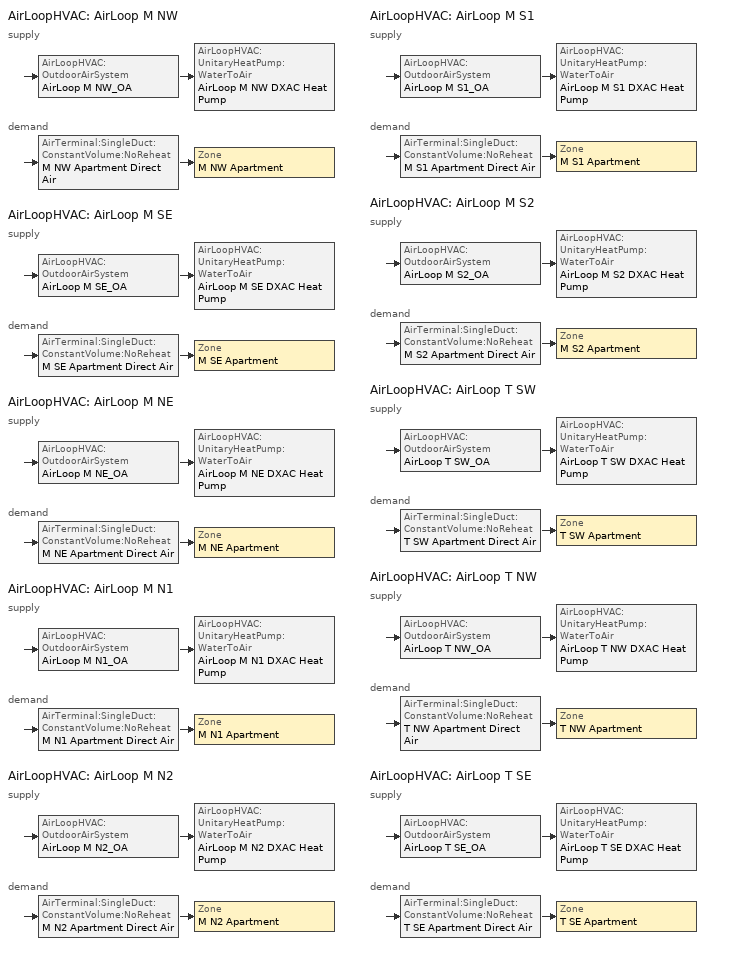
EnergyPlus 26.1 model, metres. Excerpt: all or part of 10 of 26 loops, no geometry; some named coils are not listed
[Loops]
AirLoopHVAC 'AirLoop M NW'
 supply: AirLoopHVAC:OutdoorAirSystem 'AirLoop M NW_OA' > AirLoopHVAC:UnitaryHeatPump:WaterToAir 'AirLoop M NW DXAC Heat Pump'
 demand: AirTerminal:SingleDuct:ConstantVolume:NoReheat 'M NW Apartment Direct Air' > Zone 'M NW Apartment'
AirLoopHVAC 'AirLoop M SE'
 supply: AirLoopHVAC:OutdoorAirSystem 'AirLoop M SE_OA' > AirLoopHVAC:UnitaryHeatPump:WaterToAir 'AirLoop M SE DXAC Heat Pump'
 demand: AirTerminal:SingleDuct:ConstantVolume:NoReheat 'M SE Apartment Direct Air' > Zone 'M SE Apartment'
AirLoopHVAC 'AirLoop M NE'
 supply: AirLoopHVAC:OutdoorAirSystem 'AirLoop M NE_OA' > AirLoopHVAC:UnitaryHeatPump:WaterToAir 'AirLoop M NE DXAC Heat Pump'
 demand: AirTerminal:SingleDuct:ConstantVolume:NoReheat 'M NE Apartment Direct Air' > Zone 'M NE Apartment'
AirLoopHVAC 'AirLoop M N1'
 supply: AirLoopHVAC:OutdoorAirSystem 'AirLoop M N1_OA' > AirLoopHVAC:UnitaryHeatPump:WaterToAir 'AirLoop M N1 DXAC Heat Pump'
 demand: AirTerminal:SingleDuct:ConstantVolume:NoReheat 'M N1 Apartment Direct Air' > Zone 'M N1 Apartment'
AirLoopHVAC 'AirLoop M N2'
 supply: AirLoopHVAC:OutdoorAirSystem 'AirLoop M N2_OA' > AirLoopHVAC:UnitaryHeatPump:WaterToAir 'AirLoop M N2 DXAC Heat Pump'
 demand: AirTerminal:SingleDuct:ConstantVolume:NoReheat 'M N2 Apartment Direct Air' > Zone 'M N2 Apartment'
AirLoopHVAC 'AirLoop M S1'
 supply: AirLoopHVAC:OutdoorAirSystem 'AirLoop M S1_OA' > AirLoopHVAC:UnitaryHeatPump:WaterToAir 'AirLoop M S1 DXAC Heat Pump'
 demand: AirTerminal:SingleDuct:ConstantVolume:NoReheat 'M S1 Apartment Direct Air' > Zone 'M S1 Apartment'
AirLoopHVAC 'AirLoop M S2'
 supply: AirLoopHVAC:OutdoorAirSystem 'AirLoop M S2_OA' > AirLoopHVAC:UnitaryHeatPump:WaterToAir 'AirLoop M S2 DXAC Heat Pump'
 demand: AirTerminal:SingleDuct:ConstantVolume:NoReheat 'M S2 Apartment Direct Air' > Zone 'M S2 Apartment'
AirLoopHVAC 'AirLoop T SW'
 supply: AirLoopHVAC:OutdoorAirSystem 'AirLoop T SW_OA' > AirLoopHVAC:UnitaryHeatPump:WaterToAir 'AirLoop T SW DXAC Heat Pump'
 demand: AirTerminal:SingleDuct:ConstantVolume:NoReheat 'T SW Apartment Direct Air' > Zone 'T SW Apartment'
AirLoopHVAC 'AirLoop T NW'
 supply: AirLoopHVAC:OutdoorAirSystem 'AirLoop T NW_OA' > AirLoopHVAC:UnitaryHeatPump:WaterToAir 'AirLoop T NW DXAC Heat Pump'
 demand: AirTerminal:SingleDuct:ConstantVolume:NoReheat 'T NW Apartment Direct Air' > Zone 'T NW Apartment'
AirLoopHVAC 'AirLoop T SE'
 supply: AirLoopHVAC:OutdoorAirSystem 'AirLoop T SE_OA' > AirLoopHVAC:UnitaryHeatPump:WaterToAir 'AirLoop T SE DXAC Heat Pump'
 demand: AirTerminal:SingleDuct:ConstantVolume:NoReheat 'T SE Apartment Direct Air' > Zone 'T SE Apartment'
[EnergyManagementSystem:Sensor] Output:Variable or Output:Meter=Zone Ventilation Standard Density Volume Flow Rate
Name | Output:Variable or Output:Meter Index Key
S_Sliding_Door_Ventilation_Sensor | M S1 APARTMENT
N_Sliding_Door_Ventilation_Sensor | M N1 APARTMENT
[ThermostatSetpoint:SingleHeating]
AptHeatingSetPoint: Setpoint Temperature Schedule=HTGSETP_APT_SCH
[ThermostatSetpoint:SingleCooling]
AptCoolingSetPoint: Setpoint Temperature Schedule=CLGSETP_APT_SCH
[ThermostatSetpoint:DualSetpoint]
Name | Heating Setpoint Temperature Schedule | Cooling Setpoint Temperature Schedule
S Apartment Dual SP Control | S HTGSETP_APT_SCH | S CLGSETP_APT_SCH
N Apartment Dual SP Control | N HTGSETP_APT_SCH | N CLGSETP_APT_SCH
[Sizing:Zone] Zone Cooling Design Supply Air Temperature Input Method=SupplyAirTemperature; Zone Cooling Design Supply Air Temperature {C}=14; Zone Heating Design Supply Air Temperature Input Method=SupplyAirTemperature; Zone Heating Design Supply Air Temperature {C}=40; Zone Cooling Design Supply Air Humidity Ratio {kgWater/kgDryAir}=0.008; Zone Heating Design Supply Air Humidity Ratio {kgWater/kgDryAir}=0.008; Cooling Design Air Flow Method=DesignDay; Cooling Design Air Flow Rate {m3/s}=0; Cooling Minimum Air Flow Fraction=0; Heating Design Air Flow Method=DesignDay; Heating Design Air Flow Rate {m3/s}=0; Zone Load Sizing Method=Sensible Load Only No Latent Load; Zone Latent Cooling Design Supply Air Humidity Ratio Input Method=HumidityRatioDifference; Zone Cooling Design Supply Air Humidity Ratio Difference {kgWater/kgDryAir}=0.005; Zone Latent Heating Design Supply Air Humidity Ratio Input Method=HumidityRatioDifference; Zone Humidification Design Supply Air Humidity Ratio Difference {kgWater/kgDryAir}=0.005
Name | Design Specification Outdoor Air Object
M NW Apartment | SZ DSOA M NW Apartment
M SE Apartment | SZ DSOA M SE Apartment
M NE Apartment | SZ DSOA M NE Apartment
M N1 Apartment | SZ DSOA M N1 Apartment
M N2 Apartment | SZ DSOA M N2 Apartment
M S1 Apartment | SZ DSOA M S1 Apartment
M S2 Apartment | SZ DSOA M S2 Apartment
T SW Apartment | SZ DSOA T SW Apartment
T NW Apartment | SZ DSOA T NW Apartment
T SE Apartment | SZ DSOA T SE Apartment
[DesignSpecification:OutdoorAir] Outdoor Air Method=Flow/Area; Outdoor Air Flow per Zone Floor Area {m3/s-m2}=0.000294105
SZ DSOA M NW Apartment; SZ DSOA M SE Apartment; SZ DSOA M NE Apartment; SZ DSOA M N1 Apartment; SZ DSOA M N2 Apartment; SZ DSOA M S1 Apartment; SZ DSOA M S2 Apartment; SZ DSOA T SW Apartment; SZ DSOA T NW Apartment; SZ DSOA T SE Apartment
[ZoneControl:Thermostat] Control Type Schedule=ZONE CONTROL TYPE SCHED; Control 1=AptCoolingSetPoint; Control 2=AptHeatingSetPoint
Name | Zone or ZoneList | Control 3
M NW Apartment Thermostat | M NW Apartment | N Apartment Dual SP Control
M SE Apartment Thermostat | M SE Apartment | S Apartment Dual SP Control
M NE Apartment Thermostat | M NE Apartment | N Apartment Dual SP Control
M N1 Apartment Thermostat | M N1 Apartment | N Apartment Dual SP Control
M N2 Apartment Thermostat | M N2 Apartment | N Apartment Dual SP Control
M S1 Apartment Thermostat | M S1 Apartment | S Apartment Dual SP Control
M S2 Apartment Thermostat | M S2 Apartment | S Apartment Dual SP Control
T SW Apartment Thermostat | T SW Apartment | S Apartment Dual SP Control
T NW Apartment Thermostat | T NW Apartment | N Apartment Dual SP Control
T SE Apartment Thermostat | T SE Apartment | S Apartment Dual SP Control
[Sizing:System] Type of Load to Size On=Sensible; Design Outdoor Air Flow Rate {m3/s}=AUTOSIZE; Central Heating Maximum System Air Flow Ratio=1; Preheat Design Temperature {C}=7; Preheat Design Humidity Ratio {kgWater/kgDryAir}=0.008; Precool Design Temperature {C}=14; Precool Design Humidity Ratio {kgWater/kgDryAir}=0.008; Central Cooling Design Supply Air Temperature {C}=14; Central Heating Design Supply Air Temperature {C}=40; Type of Zone Sum to Use=NonCoincident; 100% Outdoor Air in Cooling=No; 100% Outdoor Air in Heating=No; Central Cooling Design Supply Air Humidity Ratio {kgWater/kgDryAir}=0.008; Central Heating Design Supply Air Humidity Ratio {kgWater/kgDryAir}=0.008; Cooling Supply Air Flow Rate Method=DesignDay; Cooling Supply Air Flow Rate {m3/s}=0; Heating Supply Air Flow Rate Method=DesignDay; Heating Supply Air Flow Rate {m3/s}=0; System Outdoor Air Method=ZoneSum; Zone Maximum Outdoor Air Fraction=1; Cooling Design Capacity Method=CoolingDesignCapacity; Cooling Design Capacity {W}=autosize; Heating Design Capacity Method=HeatingDesignCapacity; Heating Design Capacity {W}=autosize; Central Cooling Capacity Control Method=OnOff
AirLoop M NW; AirLoop M SE; AirLoop M NE; AirLoop M N1; AirLoop M N2; AirLoop M S1; AirLoop M S2; AirLoop T SW; AirLoop T NW; AirLoop T SE
[AirTerminal:SingleDuct:ConstantVolume:NoReheat] Availability Schedule=All On; Maximum Air Flow Rate {m3/s}=AUTOSIZE
M NW Apartment Direct Air; M SE Apartment Direct Air; M NE Apartment Direct Air; M N1 Apartment Direct Air; M N2 Apartment Direct Air; M S1 Apartment Direct Air; M S2 Apartment Direct Air; T SW Apartment Direct Air; T NW Apartment Direct Air; T SE Apartment Direct Air
[Zone equipment]
M NW Apartment: M NW Apartment ERV, M NW Apartment Direct Air
M SE Apartment: M SE Apartment ERV, M SE Apartment Direct Air
M NE Apartment: M NE Apartment ERV, M NE Apartment Direct Air
M N1 Apartment: M N1 Apartment ERV, M N1 Apartment Direct Air
M N2 Apartment: M N2 Apartment ERV, M N2 Apartment Direct Air
M S1 Apartment: M S1 Apartment ERV, M S1 Apartment Direct Air
M S2 Apartment: M S2 Apartment ERV, M S2 Apartment Direct Air
T SW Apartment: T SW Apartment ERV, T SW Apartment Direct Air
T NW Apartment: T NW Apartment ERV, T NW Apartment Direct Air
T SE Apartment: T SE Apartment ERV, T SE Apartment Direct Air
[Fan:OnOff] Availability Schedule=All On; Maximum Flow Rate {m3/s}=autosize; Motor In Airstream Fraction=1
Name | Fan Total Efficiency | Pressure Rise {Pa} | Motor Efficiency
AirLoop M NW Supply Fan; AirLoop M SE Supply Fan; AirLoop M NE Supply Fan; AirLoop M N1 Supply Fan; AirLoop M N2 Supply Fan; AirLoop M S1 Supply Fan; AirLoop M S2 Supply Fan; AirLoop T SW Supply Fan; AirLoop T NW Supply Fan; AirLoop T SE Supply Fan | 0.55575 | 622.5 | 0.855
M NW Apartment ERV Sup Fan; M NW Apartment ERV Exh Fan; M SE Apartment ERV Sup Fan; M SE Apartment ERV Exh Fan; M NE Apartment ERV Sup Fan; M NE Apartment ERV Exh Fan; M N1 Apartment ERV Sup Fan; M N1 Apartment ERV Exh Fan; M N2 Apartment ERV Sup Fan; M N2 Apartment ERV Exh Fan; M S1 Apartment ERV Sup Fan; M S1 Apartment ERV Exh Fan; M S2 Apartment ERV Sup Fan; M S2 Apartment ERV Exh Fan; T SW Apartment ERV Sup Fan; T SW Apartment ERV Exh Fan; T NW Apartment ERV Sup Fan; T NW Apartment ERV Exh Fan; T SE Apartment ERV Sup Fan; T SE Apartment ERV Exh Fan | 0.303158 | 270.648 | 0.48
[Coil:Heating:Electric] Availability Schedule=All On; Efficiency=1; Nominal Capacity {W}=autosize
AirLoop M NW_SuppHeatCoil; AirLoop M SE_SuppHeatCoil; AirLoop M NE_SuppHeatCoil; AirLoop M N1_SuppHeatCoil; AirLoop M N2_SuppHeatCoil; AirLoop M S1_SuppHeatCoil; AirLoop M S2_SuppHeatCoil; AirLoop T SW_SuppHeatCoil; AirLoop T NW_SuppHeatCoil; AirLoop T SE_SuppHeatCoil
[AirLoopHVAC:UnitaryHeatPump:WaterToAir] Availability Schedule=All On; Supply Air Flow Rate {m3/s}=autosize; Heating Convergence=0.001; Cooling Convergence=0.001; Maximum Supply Air Temperature from Supplemental Heater {C}=50; Fan Placement=BlowThrough; Supply Air Fan Operating Mode Schedule=All Off
Name | Controlling Zone or Thermostat Location | Supply Air Fan | Heating Coil | Cooling Coil | Supplemental Heating Coil
AirLoop M NW DXAC Heat Pump | M NW Apartment | AirLoop M NW Supply Fan | AirLoop M NW Heating Coil | AirLoop M NW Cooling Coil | AirLoop M NW_SuppHeatCoil
AirLoop M SE DXAC Heat Pump | M SE Apartment | AirLoop M SE Supply Fan | AirLoop M SE Heating Coil | AirLoop M SE Cooling Coil | AirLoop M SE_SuppHeatCoil
AirLoop M NE DXAC Heat Pump | M NE Apartment | AirLoop M NE Supply Fan | AirLoop M NE Heating Coil | AirLoop M NE Cooling Coil | AirLoop M NE_SuppHeatCoil
AirLoop M N1 DXAC Heat Pump | M N1 Apartment | AirLoop M N1 Supply Fan | AirLoop M N1 Heating Coil | AirLoop M N1 Cooling Coil | AirLoop M N1_SuppHeatCoil
AirLoop M N2 DXAC Heat Pump | M N2 Apartment | AirLoop M N2 Supply Fan | AirLoop M N2 Heating Coil | AirLoop M N2 Cooling Coil | AirLoop M N2_SuppHeatCoil
AirLoop M S1 DXAC Heat Pump | M S1 Apartment | AirLoop M S1 Supply Fan | AirLoop M S1 Heating Coil | AirLoop M S1 Cooling Coil | AirLoop M S1_SuppHeatCoil
AirLoop M S2 DXAC Heat Pump | M S2 Apartment | AirLoop M S2 Supply Fan | AirLoop M S2 Heating Coil | AirLoop M S2 Cooling Coil | AirLoop M S2_SuppHeatCoil
AirLoop T SW DXAC Heat Pump | T SW Apartment | AirLoop T SW Supply Fan | AirLoop T SW Heating Coil | AirLoop T SW Cooling Coil | AirLoop T SW_SuppHeatCoil
AirLoop T NW DXAC Heat Pump | T NW Apartment | AirLoop T NW Supply Fan | AirLoop T NW Heating Coil | AirLoop T NW Cooling Coil | AirLoop T NW_SuppHeatCoil
AirLoop T SE DXAC Heat Pump | T SE Apartment | AirLoop T SE Supply Fan | AirLoop T SE Heating Coil | AirLoop T SE Cooling Coil | AirLoop T SE_SuppHeatCoil
[Controller:OutdoorAir] Minimum Outdoor Air Flow Rate {m3/s}=AUTOSIZE; Maximum Outdoor Air Flow Rate {m3/s}=AUTOSIZE; Economizer Control Type=NoEconomizer; Economizer Control Action Type=ModulateFlow; Lockout Type=LockoutWithHeating; Minimum Limit Type=FixedMinimum; Minimum Outdoor Air Schedule=All Off; Heat Recovery Bypass Control Type=BypassWhenWithinEconomizerLimits
AirLoop M NW_OA_Controller; AirLoop M SE_OA_Controller; AirLoop M NE_OA_Controller; AirLoop M N1_OA_Controller; AirLoop M N2_OA_Controller; AirLoop M S1_OA_Controller; AirLoop M S2_OA_Controller; AirLoop T SW_OA_Controller; AirLoop T NW_OA_Controller; AirLoop T SE_OA_Controller
[AirLoopHVAC] Design Supply Air Flow Rate {m3/s}=AUTOSIZE
AirLoop M NW; AirLoop M SE; AirLoop M NE; AirLoop M N1; AirLoop M N2; AirLoop M S1; AirLoop M S2; AirLoop T SW; AirLoop T NW; AirLoop T SE
[ZoneHVAC:EnergyRecoveryVentilator] Availability Schedule=All On; Supply Air Flow Rate {m3/s}=autosize; Exhaust Air Flow Rate {m3/s}=autosize; Ventilation Rate per Unit Floor Area {m3/s-m2}=0.000294105
Name | Heat Exchanger | Supply Air Fan | Exhaust Air Fan | Controller
M NW Apartment ERV | M NW Apartment OA Heat Exchanger | M NW Apartment ERV Sup Fan | M NW Apartment ERV Exh Fan | M NW Apartment ERV Ctrl
M SE Apartment ERV | M SE Apartment OA Heat Exchanger | M SE Apartment ERV Sup Fan | M SE Apartment ERV Exh Fan | M SE Apartment ERV Ctrl
M NE Apartment ERV | M NE Apartment OA Heat Exchanger | M NE Apartment ERV Sup Fan | M NE Apartment ERV Exh Fan | M NE Apartment ERV Ctrl
M N1 Apartment ERV | M N1 Apartment OA Heat Exchanger | M N1 Apartment ERV Sup Fan | M N1 Apartment ERV Exh Fan | M N1 Apartment ERV Ctrl
M N2 Apartment ERV | M N2 Apartment OA Heat Exchanger | M N2 Apartment ERV Sup Fan | M N2 Apartment ERV Exh Fan | M N2 Apartment ERV Ctrl
M S1 Apartment ERV | M S1 Apartment OA Heat Exchanger | M S1 Apartment ERV Sup Fan | M S1 Apartment ERV Exh Fan | M S1 Apartment ERV Ctrl
M S2 Apartment ERV | M S2 Apartment OA Heat Exchanger | M S2 Apartment ERV Sup Fan | M S2 Apartment ERV Exh Fan | M S2 Apartment ERV Ctrl
T SW Apartment ERV | T SW Apartment OA Heat Exchanger | T SW Apartment ERV Sup Fan | T SW Apartment ERV Exh Fan | T SW Apartment ERV Ctrl
T NW Apartment ERV | T NW Apartment OA Heat Exchanger | T NW Apartment ERV Sup Fan | T NW Apartment ERV Exh Fan | T NW Apartment ERV Ctrl
T SE Apartment ERV | T SE Apartment OA Heat Exchanger | T SE Apartment ERV Sup Fan | T SE Apartment ERV Exh Fan | T SE Apartment ERV Ctrl
[ZoneHVAC:EnergyRecoveryVentilator:Controller] Exhaust Air Temperature Limit=NoExhaustAirTemperatureLimit; Exhaust Air Enthalpy Limit=NoExhaustAirEnthalpyLimit; High Humidity Control Flag=No; High Humidity Outdoor Air Flow Ratio=1; Control High Indoor Humidity Based on Outdoor Humidity Ratio=No
M NW Apartment ERV Ctrl; M SE Apartment ERV Ctrl; M NE Apartment ERV Ctrl; M N1 Apartment ERV Ctrl; M N2 Apartment ERV Ctrl; M S1 Apartment ERV Ctrl; M S2 Apartment ERV Ctrl; T SW Apartment ERV Ctrl; T NW Apartment ERV Ctrl; T SE Apartment ERV Ctrl
[HeatExchanger:AirToAir:SensibleAndLatent] Availability Schedule=AllOn_Except_DD; Nominal Supply Air Flow Rate {m3/s}=AUTOSIZE; Sensible Effectiveness at 100% Heating Air Flow=0.666; Latent Effectiveness at 100% Heating Air Flow=0.451; Sensible Effectiveness at 100% Cooling Air Flow=0.661; Latent Effectiveness at 100% Cooling Air Flow=0.407; Nominal Electric Power {W}=0; Supply Air Outlet Temperature Control=No; Heat Exchanger Type=Rotary; Frost Control Type=ExhaustOnly; Threshold Temperature {C}=-23.3; Initial Defrost Time Fraction=0.167; Rate of Defrost Time Fraction Increase {1/K}=1.44
Name | Sensible Effectiveness of Heating Air Flow Curve | Latent Effectiveness of Heating Air Flow Curve | Sensible Effectiveness of Cooling Air Flow Curve
M NW Apartment OA Heat Exchanger | M NW Apartment OA Heat Exchanger_1 | M NW Apartment OA Heat Exchanger_2 | M NW Apartment OA Heat Exchanger_3
M SE Apartment OA Heat Exchanger | M SE Apartment OA Heat Exchanger_1 | M SE Apartment OA Heat Exchanger_2 | M SE Apartment OA Heat Exchanger_3
M NE Apartment OA Heat Exchanger | M NE Apartment OA Heat Exchanger_1 | M NE Apartment OA Heat Exchanger_2 | M NE Apartment OA Heat Exchanger_3
M N1 Apartment OA Heat Exchanger | M N1 Apartment OA Heat Exchanger_1 | M N1 Apartment OA Heat Exchanger_2 | M N1 Apartment OA Heat Exchanger_3
M N2 Apartment OA Heat Exchanger | M N2 Apartment OA Heat Exchanger_1 | M N2 Apartment OA Heat Exchanger_2 | M N2 Apartment OA Heat Exchanger_3
M S1 Apartment OA Heat Exchanger | M S1 Apartment OA Heat Exchanger_1 | M S1 Apartment OA Heat Exchanger_2 | M S1 Apartment OA Heat Exchanger_3
M S2 Apartment OA Heat Exchanger | M S2 Apartment OA Heat Exchanger_1 | M S2 Apartment OA Heat Exchanger_2 | M S2 Apartment OA Heat Exchanger_3
T SW Apartment OA Heat Exchanger | T SW Apartment OA Heat Exchanger_1 | T SW Apartment OA Heat Exchanger_2 | T SW Apartment OA Heat Exchanger_3
T NW Apartment OA Heat Exchanger | T NW Apartment OA Heat Exchanger_1 | T NW Apartment OA Heat Exchanger_2 | T NW Apartment OA Heat Exchanger_3
T SE Apartment OA Heat Exchanger | T SE Apartment OA Heat Exchanger_1 | T SE Apartment OA Heat Exchanger_2 | T SE Apartment OA Heat Exchanger_3
[Schedule:Compact]
HTGSETP_APT_SCH; N HTGSETP_APT_SCH: THROUGH: 12/31, FOR:AllDays, UNTIL: 24:00, 21.7
CLGSETP_APT_SCH; N CLGSETP_APT_SCH: THROUGH: 12/31, For: SummerDesignDay, Until: 9:00, 24.4, Until: 18:00, 27.1778, Until: 24:00, 24.4, FOR:AllOtherDays, UNTIL: 24:00, 24.4
S HTGSETP_APT_SCH: THROUGH: 12/31, For: Weekday, Until: 9:00, 21.7, Until: 17:00, 21.7, Until: 24:00, 21.7, For: Weekend AllOtherDays, UNTIL: 24:00, 21.7
S CLGSETP_APT_SCH: THROUGH: 12/31, For: Weekday SummerDesignDay, Until: 9:00, 24.4, Until: 17:00, 24.4, Until: 24:00, 24.4, For: Weekend AllOtherDays, UNTIL: 24:00, 24.4
All Off: Through: 12/31, For: AllDays, Until: 24:00, 0
All On: Through: 12/31, For: AllDays, Until: 24:00, 1
AllOn_Except_DD: Through: 12/31, For: SummerDesignDay, Until: 24:00, 0, For: WinterDesignDay, Until: 24:00, 0, For: AllOtherDays, Until: 24:00, 1
ZONE CONTROL TYPE SCHED: Through: 12/31, For: SummerDesignDay, Until: 24:00, 2, For: WinterDesignDay, Until: 24:00, 1, For: Weekdays Weekends Holidays Customday1 Customday2 AllOtherDays, Until: 24:00, 4
[Table:Lookup]
M NW Apartment OA Heat Exchanger_1; M SE Apartment OA Heat Exchanger_1; M NE Apartment OA Heat Exchanger_1; M N1 Apartment OA Heat Exchanger_1; M N2 Apartment OA Heat Exchanger_1; M S1 Apartment OA Heat Exchanger_1; M S2 Apartment OA Heat Exchanger_1; T SW Apartment OA Heat Exchanger_1; T NW Apartment OA Heat Exchanger_1; T SE Apartment OA Heat Exchanger_1: effectiveness_IndependentVariableList, DivisorOnly, 0.666, 0, 10, Dimensionless, 0.7, 0.666
M NW Apartment OA Heat Exchanger_2; M SE Apartment OA Heat Exchanger_2; M NE Apartment OA Heat Exchanger_2; M N1 Apartment OA Heat Exchanger_2; M N2 Apartment OA Heat Exchanger_2; M S1 Apartment OA Heat Exchanger_2; M S2 Apartment OA Heat Exchanger_2; T SW Apartment OA Heat Exchanger_2; T NW Apartment OA Heat Exchanger_2; T SE Apartment OA Heat Exchanger_2: effectiveness_IndependentVariableList, DivisorOnly, 0.451, 0, 10, Dimensionless, 0.497, 0.451
M NW Apartment OA Heat Exchanger_3; M SE Apartment OA Heat Exchanger_3; M NE Apartment OA Heat Exchanger_3; M N1 Apartment OA Heat Exchanger_3; M N2 Apartment OA Heat Exchanger_3; M S1 Apartment OA Heat Exchanger_3; M S2 Apartment OA Heat Exchanger_3; T SW Apartment OA Heat Exchanger_3; T NW Apartment OA Heat Exchanger_3; T SE Apartment OA Heat Exchanger_3: effectiveness_IndependentVariableList, DivisorOnly, 0.661, 0, 10, Dimensionless, 0.695, 0.661
[Table:IndependentVariableList]
effectiveness_IndependentVariableList: HxAirFlowRatio
[Table:IndependentVariable]
HxAirFlowRatio: Linear, Linear, 0, 10, Dimensionless, 0.75, 1
